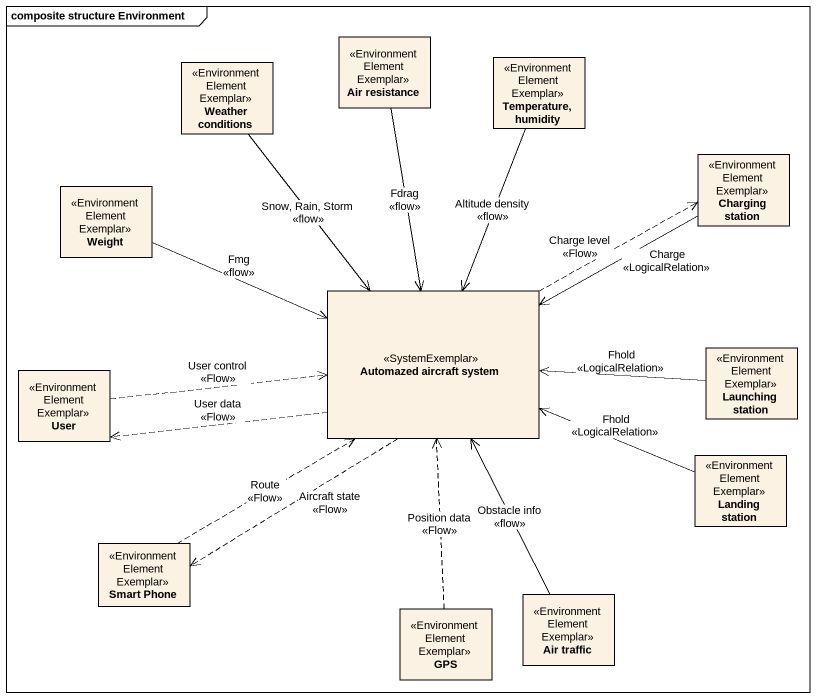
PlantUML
@startuml
mainframe composite structure Environment
rectangle "Air resistance" as Air_resistance <<EnvironmentElementExemplar>>
rectangle "Weather conditions" as Weather_conditions <<EnvironmentElementExemplar>>
rectangle "Temperature, humidity" as Temperature_humidity <<EnvironmentElementExemplar>>
rectangle Weight <<EnvironmentElementExemplar>>
rectangle "Charging station" as Charging_station <<EnvironmentElementExemplar>>
rectangle "Automazed aircraft system" as Automazed_aircraft_system <<SystemExemplar>>
rectangle User <<EnvironmentElementExemplar>>
rectangle "Launching station" as Launching_station <<EnvironmentElementExemplar>>
rectangle "Landing station" as Landing_station <<EnvironmentElementExemplar>>
rectangle "Smart Phone" as Smart_Phone <<EnvironmentElementExemplar>>
rectangle "Air traffic" as Air_traffic <<EnvironmentElementExemplar>>
rectangle GPS <<EnvironmentElementExemplar>>
Air_resistance --> Automazed_aircraft_system : Fdrag\n<<flow>>
Weather_conditions --> Automazed_aircraft_system : Snow, Rain, Storm\n<<flow>>
Temperature_humidity --> Automazed_aircraft_system : Altitude density\n<<flow>>
Weight -right-> Automazed_aircraft_system : Fmg\n<<flow>>
Charging_station -left-> Automazed_aircraft_system : Charge\n<<LogicalRelation>>
Automazed_aircraft_system .right.> Charging_station : Charge level\n<<Flow>>
Automazed_aircraft_system .left.> User : User data\n<<Flow>>
Automazed_aircraft_system ..> Smart_Phone : Aircraft state\n<<Flow>>
User .right.> Automazed_aircraft_system : User control\n<<Flow>>
Launching_station -left-> Automazed_aircraft_system : Fhold\n<<LogicalRelation>>
Landing_station -left-> Automazed_aircraft_system : Fhold\n<<LogicalRelation>>
Smart_Phone .up.> Automazed_aircraft_system : Route\n<<Flow>>
Air_traffic -up-> Automazed_aircraft_system : Obstacle info\n<<flow>>
GPS .up.> Automazed_aircraft_system : Position data\n<<Flow>>
@enduml
